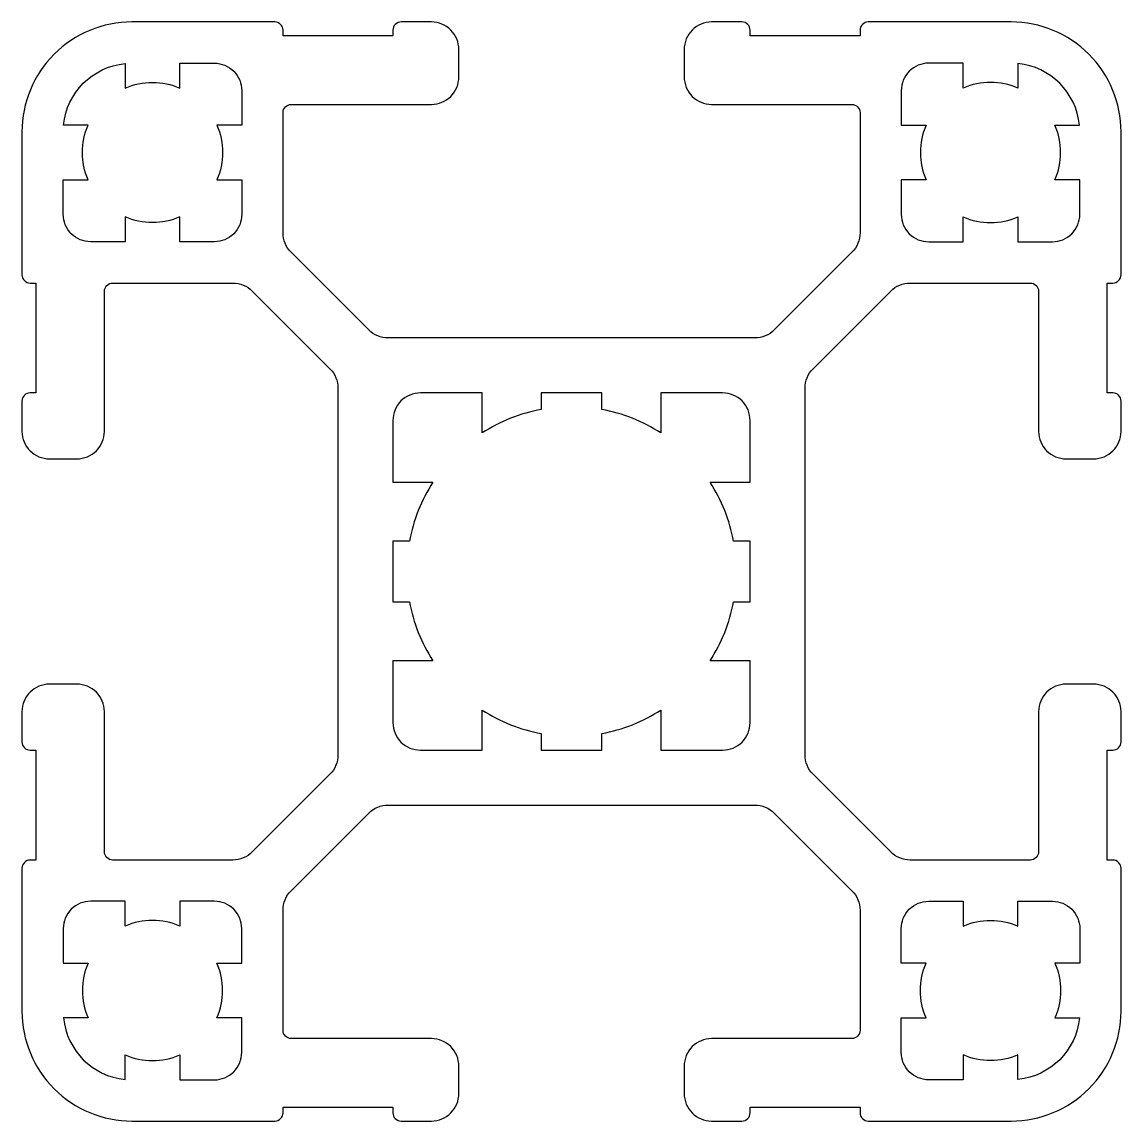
# Model space of a CAD drawing. Extents: x 132.9 to 172.9, y 189.2 to 229.2.
import ezdxf

# ---------------------------------------------------------------- set-up
doc = ezdxf.new("R2010")
doc.units = 0
doc.header["$LTSCALE"] = 15
doc.layers.get('0').update_dxf_attribs({"linetype": 'CONTINUOUS'})

msp = doc.modelspace()

# ---------------------------------------------------------------- linework, layer by layer
at = {"color": 0, "linetype": 'CONTINUOUS', "ltscale": 0.05}
for points in [[(146.387, 189.519, 0.414214), (146.687, 189.219), (147.787, 189.219, 0.414214), (148.787, 190.219), (148.787, 191.219, 0.414214), (147.787, 192.219), (142.687, 192.219, -0.414214), (142.387, 192.519), (142.387, 196.891, -0.198912), (142.679, 197.598), (145.508, 200.426, -0.198912), (146.215, 200.719), (159.558, 200.719, -0.198912), (160.265, 200.426), (163.094, 197.598, -0.198912), (163.387, 196.891), (163.387, 192.519, -0.414214), (163.087, 192.219), (157.987, 192.219, 0.414214), (156.987, 191.219), (156.987, 190.219, 0.414214), (157.987, 189.219), (159.087, 189.219, 0.414214), (159.387, 189.519), (159.387, 189.719), (163.387, 189.719), (163.387, 189.519, 0.414214), (163.687, 189.219), (168.887, 189.219, 0.414214), (172.887, 193.219), (172.887, 198.419, 0.414214), (172.587, 198.719), (172.387, 198.719), (172.387, 202.719), (172.587, 202.719, 0.414214), (172.887, 203.019), (172.887, 204.119, 0.414214), (171.887, 205.119), (170.887, 205.119, 0.414214), (169.887, 204.119), (169.887, 199.019, -0.414214), (169.587, 198.719), (165.215, 198.719, -0.198912), (164.508, 199.012), (161.679, 201.84, -0.198912), (161.387, 202.548), (161.387, 215.891, -0.198912), (161.679, 216.598), (164.508, 219.426, -0.198912), (165.215, 219.719), (169.587, 219.719, -0.414214), (169.887, 219.419), (169.887, 214.319, 0.414214), (170.887, 213.319), (171.887, 213.319, 0.414214), (172.887, 214.319), (172.887, 215.419, 0.414214), (172.587, 215.719), (172.387, 215.719), (172.387, 219.719), (172.587, 219.719, 0.414214), (172.887, 220.019), (172.887, 225.219, 0.414214), (168.887, 229.219), (163.687, 229.219, 0.414214), (163.387, 228.919), (163.387, 228.719), (159.387, 228.719), (159.387, 228.919, 0.414214), (159.087, 229.219), (157.987, 229.219, 0.414214), (156.987, 228.219), (156.987, 227.219, 0.414214), (157.987, 226.219), (163.087, 226.219, -0.414214), (163.387, 225.919), (163.387, 221.548, -0.198912), (163.094, 220.84), (160.265, 218.012, -0.198912), (159.558, 217.719), (146.215, 217.719, -0.198912), (145.508, 218.012), (142.679, 220.84, -0.198912), (142.387, 221.548), (142.387, 225.919, -0.414214), (142.687, 226.219), (147.787, 226.219, 0.414214), (148.787, 227.219), (148.787, 228.219, 0.414214), (147.787, 229.219), (146.687, 229.219, 0.414214), (146.387, 228.919), (146.387, 228.719), (142.387, 228.719), (142.387, 228.919, 0.414214), (142.087, 229.219), (136.887, 229.219, 0.414214), (132.887, 225.219), (132.887, 220.019, 0.414214), (133.187, 219.719), (133.387, 219.719), (133.387, 215.719), (133.187, 215.719, 0.414214), (132.887, 215.419), (132.887, 214.319, 0.414214), (133.887, 213.319), (134.887, 213.319, 0.414214), (135.887, 214.319), (135.887, 219.419, -0.414214), (136.187, 219.719), (140.558, 219.719, -0.198912), (141.265, 219.426), (144.094, 216.598, -0.198912), (144.387, 215.891), (144.387, 202.548, -0.198912), (144.094, 201.84), (141.265, 199.012, -0.198912), (140.558, 198.719), (136.187, 198.719, -0.414214), (135.887, 199.019), (135.887, 204.119, 0.414214), (134.887, 205.119), (133.887, 205.119, 0.414214), (132.887, 204.119), (132.887, 203.019, 0.414214), (133.187, 202.719), (133.387, 202.719), (133.387, 198.719), (133.187, 198.719, 0.414214), (132.887, 198.419), (132.887, 193.219, 0.414214), (136.887, 189.219), (142.087, 189.219, 0.414214), (142.387, 189.519), (142.387, 189.719), (146.387, 189.719)], [(136.637, 227.707), (136.637, 226.815, -0.204259), (138.637, 226.815), (138.637, 227.719), (139.887, 227.719, -0.414214), (140.887, 226.719), (140.887, 225.469), (139.982, 225.469, -0.204259), (139.982, 223.469), (140.887, 223.469), (140.887, 222.219, -0.414214), (139.887, 221.219), (138.637, 221.219), (138.637, 222.123, -0.204259), (136.637, 222.123), (136.637, 221.219), (135.387, 221.219, -0.414214), (134.387, 222.219), (134.387, 223.469), (135.291, 223.469, -0.204259), (135.291, 225.469), (134.399, 225.469, -0.356682)], [(171.374, 225.469, 0.356682), (169.137, 227.707), (169.137, 226.815, 0.204259), (167.137, 226.815), (167.137, 227.719), (165.887, 227.719, 0.414214), (164.887, 226.719), (164.887, 225.469), (165.791, 225.469, 0.204259), (165.791, 223.469), (164.887, 223.469), (164.887, 222.219, 0.414214), (165.887, 221.219), (167.137, 221.219), (167.137, 222.123, 0.204259), (169.137, 222.123), (169.137, 221.219), (170.387, 221.219, 0.414214), (171.387, 222.219), (171.387, 223.469), (170.482, 223.469, 0.204259), (170.482, 225.469)], [(156.137, 204.176), (156.137, 202.719), (158.387, 202.719, 0.414214), (159.387, 203.719), (159.387, 205.969), (157.93, 205.969, 0.097316), (158.785, 208.119), (159.387, 208.119), (159.387, 210.319), (158.785, 210.319, 0.097316), (157.93, 212.469), (159.387, 212.469), (159.387, 214.719, 0.414214), (158.387, 215.719), (156.137, 215.719), (156.137, 214.263, 0.097316), (153.987, 215.117), (153.987, 215.719), (151.787, 215.719), (151.787, 215.117, 0.097316), (149.637, 214.263), (149.637, 215.719), (147.387, 215.719, 0.414214), (146.387, 214.719), (146.387, 212.469), (147.843, 212.469, 0.097316), (146.988, 210.319), (146.387, 210.319), (146.387, 208.119), (146.988, 208.119, 0.097316), (147.843, 205.969), (146.387, 205.969), (146.387, 203.719, 0.414214), (147.387, 202.719), (149.637, 202.719), (149.637, 204.176, 0.097316), (151.787, 203.321), (151.787, 202.719), (153.987, 202.719), (153.987, 203.321, 0.097316)]]:
    msp.add_lwpolyline(points, format="xyb", close=True, dxfattribs=at)
for points in [[(134.399, 192.969, 0.356682), (136.637, 190.732), (136.637, 191.623, 0.204259), (138.637, 191.623), (138.637, 190.719), (139.887, 190.719, 0.414214), (140.887, 191.719), (140.887, 192.969), (139.982, 192.969, 0.204259), (139.982, 194.969), (140.887, 194.969), (140.887, 196.219, 0.414214), (139.887, 197.219), (138.637, 197.219), (138.637, 196.315, 0.204259), (136.637, 196.315), (136.637, 197.219), (135.387, 197.219, 0.414214), (134.387, 196.219), (134.387, 194.969), (135.291, 194.969, 0.204259), (135.291, 192.969), (134.387, 192.969)], [(171.374, 192.969, -0.356682), (169.137, 190.732), (169.137, 191.623, -0.204259), (167.137, 191.623), (167.137, 190.719), (165.887, 190.719, -0.414214), (164.887, 191.719), (164.887, 192.969), (165.791, 192.969, -0.204259), (165.791, 194.969), (164.887, 194.969), (164.887, 196.219, -0.414214), (165.887, 197.219), (167.137, 197.219), (167.137, 196.315, -0.204259), (169.137, 196.315), (169.137, 197.219), (170.387, 197.219, -0.414214), (171.387, 196.219), (171.387, 194.969), (170.482, 194.969, -0.204259), (170.482, 192.969), (171.387, 192.969)]]:
    msp.add_lwpolyline(points, format="xyb", dxfattribs=at)

doc.saveas('drawing.dxf')
